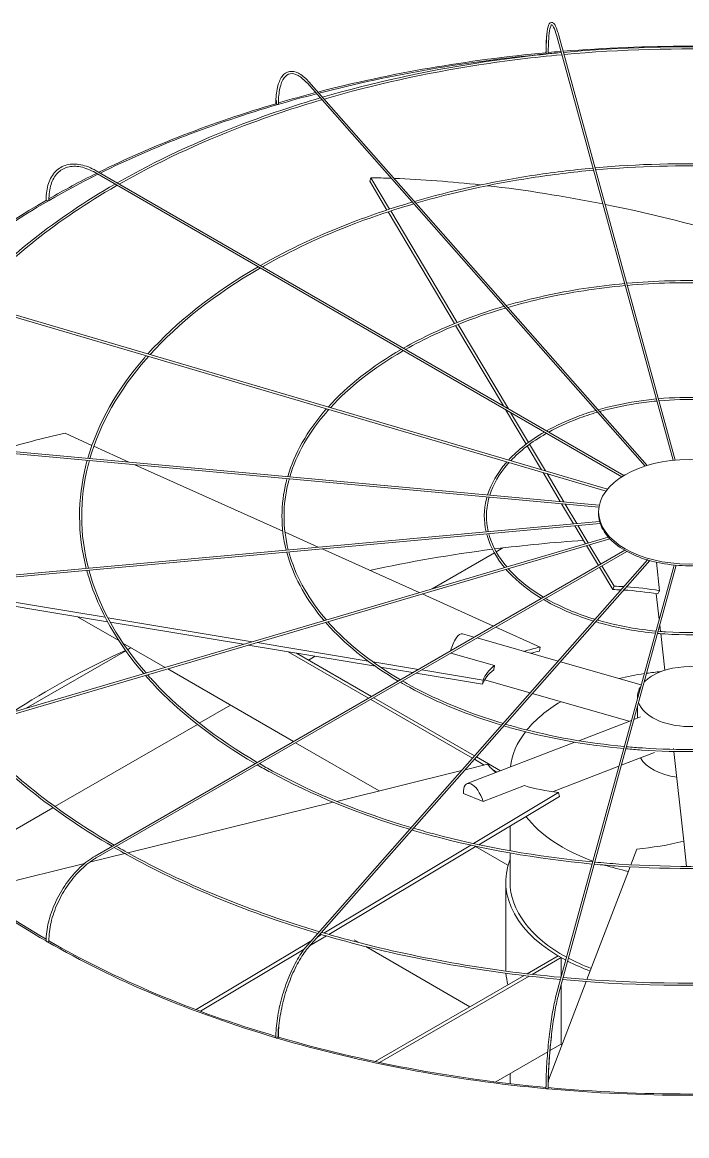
# Model space of a CAD drawing. Header units: millimetres. Extents: x -312439 to 477422, y -331570 to 212570.
# Drawn here: x 396419.5 to 396611.3, y 107646.9 to 107968.3 of the extents above; entities that cross this region are included whole.
import ezdxf

# ---------------------------------------------------------------- set-up
doc = ezdxf.new("R2010")
doc.units = ezdxf.units.MM

msp = doc.modelspace()

# ---------------------------------------------------------------- linework, layer by layer
at = {"color": 0, "linetype": 'Continuous', "lineweight": 0, "extrusion": (0, 0.816497, 0.57735)}
for p, q in [((396573.784, 107964.321), (396607.377, 107841.866)), ((396607.996, 107841.925), (396574.375, 107964.483)), ((396501.776, 107950.679), (396599.276, 107840.2)), ((396502.236, 107951.084), (396599.917, 107840.399)), ((396592.575, 107837.123), (396440.543, 107924.899)), ((396593.167, 107837.489), (396440.85, 107925.429)), ((396519.776, 107922.456), (396520.146, 107923.423)), ((396524.738, 107914.115), (396519.776, 107922.456)), ((396520.146, 107923.423), (396525.53, 107914.375)), ((396525.851, 107913.835), (396545.001, 107881.649)), ((396544.239, 107881.341), (396525.059, 107913.576)), ((396396.066, 107889.473), (396587.997, 107833.012)), ((396396.239, 107890.06), (396588.406, 107833.53)), ((396558.381, 107857.572), (396544.556, 107880.808)), ((396545.318, 107881.116), (396559.822, 107856.74)), ((396564.947, 107846.537), (396559.022, 107856.495)), ((396560.463, 107855.663), (396565.602, 107847.026)), ((396439.587, 107846.175), (396431.829, 107849.667)), ((396585.947, 107828.351), (396372.706, 107847.85)), ((396586.061, 107828.955), (396372.762, 107848.46)), ((396565.916, 107846.497), (396570.497, 107838.798)), ((396450.254, 107841.374), (396440.147, 107845.923)), ((396569.351, 107839.135), (396565.262, 107846.007)), ((396494.684, 107821.377), (396451.969, 107840.602)), ((396574.795, 107829.985), (396569.811, 107838.361)), ((396570.958, 107838.024), (396575.795, 107829.894)), ((396578.632, 107823.537), (396575.182, 107829.335)), ((396576.182, 107829.243), (396579.529, 107823.619)), ((396372.706, 107804.707), (396586.148, 107824.225)), ((396585.845, 107826.517), (396585.845, 107827.017)), ((396372.762, 107804.097), (396586.329, 107823.626)), ((396504.872, 107816.792), (396495.335, 107821.085)), ((396582.048, 107817.795), (396578.979, 107822.954)), ((396579.876, 107823.036), (396582.853, 107818.032)), ((396588.636, 107819.733), (396396.066, 107763.084)), ((396396.239, 107762.496), (396589.095, 107819.23)), ((396583.176, 107817.488), (396586.489, 107811.92)), ((396593.397, 107815.908), (396440.543, 107727.658)), ((396594.016, 107815.559), (396440.85, 107727.128)), ((396534.03, 107803.669), (396506.007, 107816.281)), ((396537.795, 107804.777), (396555.768, 107815.154)), ((396556.298, 107815.46), (396558.226, 107816.573)), ((396585.786, 107811.514), (396582.372, 107817.252)), ((396599.953, 107813.123), (396501.776, 107701.878)), ((396502.236, 107701.473), (396600.604, 107812.935)), ((396607.638, 107811.641), (396573.784, 107688.236)), ((396608.258, 107811.586), (396574.375, 107688.074)), ((396586.803, 107811.394), (396590.3, 107805.515)), ((396603.453, 107804.24), (396602.54, 107812.449)), ((396589.93, 107804.549), (396586.099, 107810.987)), ((396444.092, 107795.29), (396384.66, 107805.185)), ((396389.206, 107805.6), (396443.41, 107796.576)), ((396589.93, 107804.549), (396590.3, 107805.515)), ((396555.478, 107794.016), (396534.887, 107803.283)), ((396535.067, 107803.202), (396535.54, 107803.475)), ((396602.509, 107803.369), (396603.334, 107795.953)), ((396447.355, 107789.827), (396435.382, 107796.74)), ((396444.166, 107796.45), (396485.881, 107789.505)), ((396483.336, 107788.756), (396444.86, 107795.162)), ((396546.6, 107791.777), (396549.945, 107790.821)), ((396568.951, 107787.952), (396556.167, 107793.706)), ((396603.517, 107794.305), (396603.722, 107792.464)), ((396603.791, 107791.844), (396604.966, 107781.278)), ((396460.729, 107782.106), (396448.547, 107789.139)), ((396521.416, 107782.417), (396484.722, 107788.526)), ((396487.267, 107789.274), (396519.297, 107783.942)), ((396550.765, 107790.587), (396574.165, 107783.902)), ((396420.608, 107770.304), (396449.356, 107786.901)), ((396449.889, 107787.209), (396450.455, 107787.536)), ((396496.237, 107786.609), (396519.443, 107773.211)), ((396520.309, 107773.711), (396498.672, 107786.203)), ((396502.148, 107784.196), (396504.068, 107785.305)), ((396543.196, 107786.218), (396555.819, 107782.612)), ((396568.786, 107786.807), (396568.951, 107787.952)), ((396520.64, 107783.718), (396533.837, 107781.521)), ((396532.26, 107780.611), (396522.839, 107782.18)), ((396574.817, 107783.716), (396598.149, 107777.051)), ((396497.789, 107760.709), (396461.462, 107781.683)), ((396552.371, 107777.263), (396533.211, 107780.453)), ((396534.788, 107781.363), (396552.536, 107778.408)), ((396552.371, 107777.263), (396552.536, 107778.408)), ((396552.937, 107778.469), (396566.061, 107774.72)), ((396520.055, 107772.857), (396549.443, 107755.89)), ((396550.028, 107756.553), (396520.921, 107773.357)), ((396566.713, 107774.534), (396594.668, 107766.548)), ((396597.103, 107773.67), (396597.103, 107773.24)), ((396470.592, 107765.977), (396479.628, 107771.194)), ((396597.103, 107770.925), (396597.103, 107767.484)), ((396580.11, 107760.947), (396595.338, 107766.805)), ((396596.048, 107767.078), (396597.993, 107767.826)), ((396428.928, 107741.923), (396470.021, 107765.648)), ((396522.504, 107746.44), (396498.402, 107760.356)), ((396547.886, 107748.552), (396578.983, 107760.514)), ((396592.415, 107753.836), (396601.962, 107757.508)), ((396607.505, 107758.445), (396607.478, 107758.687)), ((396610.453, 107731.93), (396607.573, 107757.831)), ((396553.793, 107754.147), (396547.314, 107752.551)), ((396549.984, 107755.578), (396552.86, 107753.918)), ((396557.488, 107752.246), (396550.569, 107756.24)), ((396572.589, 107746.21), (396591.705, 107753.563)), ((396546.27, 107752.294), (396510.253, 107743.423)), ((396555.495, 107752.396), (396556.448, 107751.846)), ((396552.512, 107743.39), (396564.445, 107747.98)), ((396546.816, 107745.659), (396552.512, 107743.39)), ((396549.723, 107731.252), (396574.315, 107745.972)), ((396574.521, 107744.841), (396551.264, 107730.92)), ((396574.521, 107744.841), (396574.315, 107745.972)), ((396397.375, 107723.705), (396428.348, 107741.588)), ((396509.248, 107743.175), (396449.98, 107728.576)), ((396560.279, 107729.159), (396560.279, 107736.316)), ((396506.581, 107705.428), (396548.958, 107730.794)), ((396610.453, 107731.93), (396611.261, 107724.664)), ((396449.107, 107728.361), (396438.914, 107725.851)), ((396550.493, 107730.458), (396507.994, 107705.02)), ((396559.694, 107724.969), (396550.342, 107730.368)), ((396560.279, 107720.227), (396560.279, 107728.537)), ((396596.922, 107729.666), (396595.183, 107725.128)), ((396437.467, 107725.494), (396405.207, 107717.548)), ((396594.953, 107724.528), (396582.498, 107692.019)), ((396559.054, 107695.224), (396559.054, 107720.227)), ((396504.77, 107704.344), (396505.865, 107705)), ((396469.637, 107683.315), (396503.038, 107703.308)), ((396507.275, 107704.589), (396502.422, 107701.685)), ((396515.254, 107703.478), (396516.669, 107702.661)), ((396500.849, 107700.743), (396470.929, 107682.834)), ((396518.624, 107701.532), (396548.728, 107684.152)), ((396574.154, 107698.831), (396565.213, 107693.669)), ((396575.021, 107698.331), (396574.154, 107698.831)), ((396566.655, 107693.502), (396575.021, 107698.331)), ((396575.021, 107698.331), (396575.021, 107692.743)), ((396564.327, 107693.157), (396521.341, 107668.34)), ((396522.608, 107668.071), (396565.765, 107692.988)), ((396582.269, 107691.422), (396571.347, 107662.915)), ((396575.021, 107690.428), (396575.021, 107673.328)), ((396575.021, 107673.328), (396571.817, 107671.479)), ((396571.152, 107671.095), (396556.181, 107662.451)), ((396560.279, 107663.831), (396560.279, 107664.817)), ((396570.669, 107661.146), (396570.566, 107660.877))]:
    msp.add_line(p, q, dxfattribs=at)
at = {"color": 0, "linetype": 'Continuous', "lineweight": 0}
for centre, major_axis, ratio, start_param, end_param in [((396612.079, 107810.006), (-262.225, 0), 0.5773503, 4.8709744, 5.1337903), ((396612.079, 107810.006), (-261.613, 0), 0.5773503, 4.8702538, 5.1336735), ((396570.974, 107959.513), (0.306, 0), 0.5773503, 3.1415927, 3.7072911), ((396571.022, 107959.338), (0.306, 0.001), 0.5647458, 3.2969897, 4.867786), ((396571.022, 107959.338), (0.306, 0.001), 0.5647458, 4.867786, 6.2831853), ((396612.079, 107810.006), (-261.613, 0), 0.5773503, 4.8601846, 4.8693633), ((396612.079, 107810.006), (-262.225, 0), 0.5773503, 4.8542575, 4.8684283), ((396612.079, 107810.006), (-262.225, 0), 0.5773503, 4.5737285, 4.8518651), ((396612.079, 107810.006), (-261.613, 0), 0.5773503, 5.1364588, 5.1836819), ((396612.079, 107810.006), (-262.225, 0), 0.5773503, 5.1365691, 5.1818933), ((396612.079, 107810.006), (-262.225, 0), 0.5773503, 5.1849758, 5.420347), ((396612.079, 107810.006), (-261.613, 0), 0.5773503, 5.183912, 5.4201653), ((396492.993, 107944.884), (0.306, 0), 0.5773503, 3.1415927, 4.134446), ((396493.132, 107944.726), (0.306, 0.003), 0.5659728, 3.6079382, 5.1787345), ((396493.132, 107944.726), (0.306, 0.003), 0.5659728, 5.1787345, 6.2831853), ((396612.079, 107810.006), (-261.613, 0), 0.5773503, 5.4234857, 5.718128), ((396612.079, 107810.006), (-262.225, 0), 0.5773503, 5.4236595, 5.4949761), ((396612.45, 107768.289), (-236.033, 90.421), 0.5343599, 5.2814302, 5.3074736), ((396612.45, 107768.289), (-236.033, 90.421), 0.5343599, 5.1688261, 5.2776752), ((396612.45, 107768.289), (-236.033, 90.421), 0.5343599, 5.0198116, 5.1604272), ((396426.658, 107917.059), (0.306, 0), 0.5773503, 3.1415927, 4.450555), ((396612.079, 107810.006), (-262.225, 0), 0.5773503, 5.4989549, 5.7196003), ((396426.874, 107916.934), (0.306, 0.004), 0.5683066, 3.9193388, 5.4901351), ((396426.874, 107916.934), (0.306, 0.004), 0.5683066, 5.4901351, 6.2831853), ((396612.45, 107768.289), (-236.033, 90.421), 0.5343599, 4.8289255, 5.0170065), ((396612.244, 107768.467), (-250.189, 35.961), 0.3284711, 5.5638228, 5.6785471), ((396611.971, 107826.517), (-26.126, 0), 0.5773503, 0, 0.1535113), ((396611.971, 107826.517), (-26.126, 0), 0.5773503, 0.160648, 0.4676706), ((396612.079, 107668.766), (-261.613, 0), 0.5773503, 4.8296672, 4.9289778), ((396611.971, 107826.517), (-26.126, 0), 0.5773503, 0.4748072, 0.7818298), ((396612.079, 107668.766), (-261.613, 0), 0.5773503, 4.9315023, 5.0730373), ((396611.971, 107826.517), (-26.126, 0), 0.5773503, 0.7889665, 1.0959891), ((396611.971, 107826.517), (-26.126, 0), 0.5773503, 1.1031258, 1.4101484), ((396611.971, 107826.517), (-26.126, 0), 0.5773503, 1.417285, 1.7243076), ((396612.45, 107768.289), (56.639, -21.698), 0.5343599, 2.113134, 2.1658809), ((396612.45, 107768.289), (56.639, -21.698), 0.5343599, 1.92896, 2.0989228), ((396612.079, 107767.322), (-56.639, 21.698), 0.5343599, 5.2632147, 5.3074736), ((396612.079, 107767.322), (-56.639, 21.698), 0.5343599, 5.0728277, 5.2488944), ((396545.081, 107786.462), (1.518, 5.315), 0.3621096, 0, 1.5955332), ((396612.079, 107668.766), (-261.613, 0), 0.5773503, 5.3840325, 5.5566031), ((396612.079, 107668.766), (-261.613, 0), 0.5773503, 5.3759613, 5.381266), ((396612.244, 107768.467), (-60.036, 8.629), 0.3284711, 5.5638228, 5.6832782), ((396612.079, 107767.322), (-60.036, 8.629), 0.3284711, 5.5638228, 5.6281345), ((396612.244, 107768.467), (-60.036, 8.629), 0.3284711, 5.9787164, 6.2156373), ((396612.079, 107773.67), (-14.976, 0), 0.5773503, 3.6916997, 5.4977871), ((396612.079, 107767.322), (-60.036, 8.629), 0.3284711, 5.9809914, 6.2156373), ((396612.079, 107751.357), (-51.8, 0), 0.5773503, 4.9668384, 5.1151413), ((396612.079, 107773.67), (-14.976, 0), 0.5773503, 5.4977871, 5.7722245), ((396612.079, 107751.357), (-51.8, 0), 0.5773503, 4.8725497, 4.9536635), ((396612.079, 107773.67), (-14.976, 0), 0.5773503, 5.9253681, 6.3268432), ((396612.079, 107751.357), (-51.8, 0), 0.5773503, 5.5125312, 5.8454489), ((396612.079, 107773.67), (-14.976, 0), 0.5773503, 0.1968015, 2.9056449), ((396612.079, 107751.357), (-51.8, 0), 0.5773503, 5.864801, 6.2160224), ((396611.873, 107768.454), (-59.674, -10.853), 0.3443205, 0.1772511, 0.3142745), ((396612.079, 107758.762), (-14.976, 0), 0.5773503, 0.3310244, 1.3226651), ((396549.87, 107743.393), (-1.984, 5.159), 0.4527097, 4.5393785, 7.2340672), ((396611.873, 107768.454), (-59.674, -10.853), 0.3443205, 0.5921448, 0.8290657), ((396612.079, 107810.006), (-262.225, 0), 0.5773503, 0.4717795, 0.7837457), ((396612.079, 107810.006), (-261.613, 0), 0.5773503, 0.4715588, 0.781436), ((396612.079, 107751.357), (-51.8, 0), 0.5773503, 0.4237953, 1.0021877), ((396611.709, 107768.262), (-56.425, -22.248), 0.5660586, 1.0925617, 1.3294826), ((396612.079, 107720.227), (-53.025, 0), 0.5773503, 6.0678252, 7.1147249), ((396612.079, 107751.357), (-51.8, 0), 0.5773503, 1.0153625, 1.0203014), ((396612.079, 107751.357), (-51.8, 0), 0.5773503, 1.0757224, 1.2236785), ((396612.079, 107720.227), (-51.8, 0), 0.5773503, 0, 0.8158921), ((396426.658, 107703.078), (0.306, 0), 0.5773503, 3.1415927, 6.0213513), ((396612.079, 107810.006), (-262.225, 0), 0.5773503, 0.7858257, 1.0981183), ((396426.874, 107703.203), (0.306, 0.004), 0.5862544, 5.4898935, 6.2831853), ((396612.079, 107810.006), (-261.613, 0), 0.5773503, 0.7858227, 1.096892), ((396612.079, 107720.227), (-53.025, 0), 0.5773503, 0.8456372, 1.0001122), ((396612.079, 107720.227), (-51.8, 0), 0.5773503, 0.8304704, 0.9913861), ((396612.079, 107695.224), (-53.025, 0), 0.5773503, 0, 0.0255506), ((396612.079, 107695.224), (-53.025, 0), 0.5773503, 0.0459168, 0.1554998), ((396492.993, 107675.252), (-0.306, 0), 0.5773503, 0, 3.1415927), ((396612.079, 107810.006), (-262.225, 0), 0.5773503, 1.0998851, 1.4125333), ((396493.132, 107675.41), (-0.306, -0.003), 0.5885883, 2.6652649, 3.1415927), ((396612.079, 107810.006), (-261.613, 0), 0.5773503, 1.1000981, 1.4118355), ((396612.079, 107695.224), (-53.025, 0), 0.5773503, 0.7969487, 0.8037884), ((396612.079, 107663.831), (-51.8, 0), 0.5773503, 0, 0.0632109), ((396570.974, 107660.624), (-0.306, 0), 0.5773503, 0, 3.1415927), ((396612.079, 107810.006), (-262.225, 0), 0.5773503, 1.4139544, 1.727034), ((396571.022, 107660.798), (-0.306, -0.001), 0.5898153, 2.9827557, 3.1415927), ((396612.079, 107810.006), (-261.613, 0), 0.5773503, 1.41439, 1.726367)]:
    msp.add_ellipse(centre, major_axis=major_axis, ratio=ratio, start_param=start_param, end_param=end_param, dxfattribs=at)
msp.add_ellipse((396611.971, 107827.017), major_axis=(-26.126, 0), ratio=0.5773503, dxfattribs=at)
at = {"color": 3, "linetype": 'Continuous', "lineweight": 0}
msp.add_ellipse((396612.079, 107669.266), major_axis=(-262.225, 0), ratio=0.5773503, start_param=0, end_param=2.3561945, dxfattribs=at)
at = {"color": 0, "linetype": 'Continuous', "lineweight": 0}
for points, knots in [([(396570.668, 107959.513), (396570.668, 107961.216), (396570.719, 107962.733), (396570.922, 107965.252), (396571.071, 107966.251), (396571.473, 107967.673), (396571.699, 107968.188), (396572.484, 107968.304), (396572.732, 107968.156), (396573.284, 107967.571), (396573.591, 107966.916), (396574.071, 107965.534), (396574.223, 107965.037), (396574.375, 107964.483)], [4.712389, 4.712389, 4.712389, 4.712389, 5.0265482, 5.0265482, 5.3407075, 5.3407075, 5.6548668, 5.6548668, 5.8236028, 5.8236028, 6.1377621, 6.1377621, 6.2831853, 6.2831853, 6.2831853, 6.2831853]), ([(396571.049, 107965.649), (396571.04, 107965.588), (396571.031, 107965.526), (396570.88, 107964.439), (396570.785, 107963.136), (396570.722, 107960.898), (396570.713, 107960.138), (396570.716, 107959.338)], [1.10131175, 1.10131175, 1.10131175, 1.10131175, 1.12076762, 1.12076762, 1.43803566, 1.43803566, 1.5863026, 1.5863026, 1.5863026, 1.5863026]), ([(396573.784, 107964.321), (396573.466, 107965.481), (396573.147, 107966.372), (396572.591, 107967.453), (396572.341, 107967.603), (396572.315, 107967.603), (396572.11, 107967.454), (396571.758, 107966.29), (396571.613, 107965.44), (396571.403, 107963.196), (396571.341, 107961.766), (396571.328, 107959.878), (396571.327, 107959.611), (396571.328, 107959.339)], [0, 0, 0, 0, 0.3152669, 0.3152669, 0.6094726, 0.6094726, 0.9267406, 0.9267406, 1.2208373, 1.2208373, 1.5356304, 1.5356304, 1.5863402, 1.5863402, 1.5863402, 1.5863402]), ([(396575.094, 107959.546), (396567.087, 107958.809), (396559.147, 107957.832), (396535.72, 107954.206), (396520.558, 107950.858), (396506.151, 107946.647)], [5.65586592, 5.65586592, 5.65586592, 5.65586592, 5.75969853, 5.75969853, 5.96646224, 5.96646224, 5.96646224, 5.96646224]), ([(396575.259, 107958.946), (396567.182, 107958.205), (396559.172, 107957.219), (396535.851, 107953.601), (396520.855, 107950.293), (396506.599, 107946.14)], [5.65539644, 5.65539644, 5.65539644, 5.65539644, 5.76029586, 5.76029586, 5.96514032, 5.96514032, 5.96514032, 5.96514032]), ([(396648.228, 107959.602), (396640.733, 107960.28), (396633.182, 107960.748), (396608.954, 107961.564), (396592.196, 107961.093), (396575.714, 107959.602)], [5.342386, 5.342386, 5.342386, 5.342386, 5.43953692, 5.43953692, 5.65318828, 5.65318828, 5.65318828, 5.65318828]), ([(396648.064, 107959.002), (396640.545, 107959.68), (396632.97, 107960.146), (396608.851, 107960.945), (396592.229, 107960.477), (396575.878, 107959.002)], [5.34285963, 5.34285963, 5.34285963, 5.34285963, 5.44045758, 5.44045758, 5.65271466, 5.65271466, 5.65271466, 5.65271466]), ([(396492.686, 107944.884), (396492.686, 107946.599), (396492.837, 107948.148), (396493.433, 107950.774), (396493.878, 107951.852), (396495.059, 107953.437), (396495.808, 107953.943), (396497.448, 107954.228), (396498.308, 107954.054), (396500.121, 107953.134), (396501.085, 107952.348), (396502.11, 107951.225), (396502.173, 107951.155), (396502.236, 107951.084)], [4.712389, 4.712389, 4.712389, 4.712389, 5.0265482, 5.0265482, 5.3407075, 5.3407075, 5.6548668, 5.6548668, 5.9484515, 5.9484515, 6.2626108, 6.2626108, 6.2831853, 6.2831853, 6.2831853, 6.2831853]), ([(396501.776, 107950.679), (396500.862, 107951.714), (396499.954, 107952.48), (396498.271, 107953.402), (396497.505, 107953.558), (396496.164, 107953.323), (396495.567, 107952.929), (396494.54, 107951.531), (396494.123, 107950.526), (396493.571, 107948.023), (396493.431, 107946.532), (396493.437, 107944.825), (396493.438, 107944.777), (396493.438, 107944.729)], [0, 0, 0, 0, 0.3146448, 0.3146448, 0.6289116, 0.6289116, 0.9461796, 0.9461796, 1.2634477, 1.2634477, 1.5772832, 1.5772832, 1.5863402, 1.5863402, 1.5863402, 1.5863402]), ([(396505.502, 107946.457), (396497.829, 107944.196), (396490.371, 107941.691), (396470.139, 107934.003), (396457.962, 107928.295), (396446.885, 107921.945)], [5.96956861, 5.96956861, 5.96956861, 5.96956861, 6.07987049, 6.07987049, 6.27966483, 6.27966483, 6.27966483, 6.27966483]), ([(396505.95, 107945.95), (396498.176, 107943.667), (396490.625, 107941.134), (396470.474, 107933.473), (396458.448, 107927.844), (396447.498, 107921.59)], [5.96825255, 5.96825255, 5.96825255, 5.96825255, 6.08012371, 6.08012371, 6.27780239, 6.27780239, 6.27780239, 6.27780239]), ([(396492.835, 107945.739), (396492.829, 107945.534), (396492.826, 107945.327), (396492.824, 107944.988), (396492.824, 107944.857), (396492.825, 107944.726)], [7.805980691, 7.805980691, 7.805980691, 7.805980691, 7.845140151, 7.845140151, 7.869416781, 7.869416781, 7.869416781, 7.869416781]), ([(396426.352, 107917.059), (396426.352, 107918.784), (396426.588, 107920.379), (396427.522, 107923.158), (396428.22, 107924.342), (396430.019, 107926.162), (396431.117, 107926.798), (396433.585, 107927.45), (396434.952, 107927.467), (396437.816, 107926.898), (396439.316, 107926.31), (396440.823, 107925.444), (396440.836, 107925.437), (396440.85, 107925.429)], [0, 0, 0, 0, 0.3141593, 0.3141593, 0.6283185, 0.6283185, 0.9411039, 0.9411039, 1.2538555, 1.2538555, 1.5680148, 1.5680148, 1.5707963, 1.5707963, 1.5707963, 1.5707963]), ([(396440.543, 107924.899), (396439.106, 107925.729), (396437.674, 107926.289), (396434.974, 107926.824), (396433.708, 107926.799), (396431.457, 107926.186), (396430.47, 107925.598), (396428.847, 107923.905), (396428.212, 107922.796), (396427.366, 107920.149), (396427.158, 107918.611), (396427.181, 107916.938)], [4.712389, 4.712389, 4.712389, 4.712389, 5.029657, 5.029657, 5.3469251, 5.3469251, 5.6641931, 5.6641931, 5.9814611, 5.9814611, 6.2987292, 6.2987292, 6.2987292, 6.2987292]), ([(396639.085, 107926.274), (396633.502, 107926.778), (396627.876, 107927.125), (396609.758, 107927.737), (396597.205, 107927.387), (396584.857, 107926.274)], [5.34296141, 5.34296141, 5.34296141, 5.34296141, 5.43938168, 5.43938168, 5.65261288, 5.65261288, 5.65261288, 5.65261288]), ([(396638.921, 107925.674), (396633.314, 107926.177), (396627.664, 107926.523), (396609.656, 107927.119), (396597.238, 107926.771), (396585.021, 107925.674)], [5.34359392, 5.34359392, 5.34359392, 5.34359392, 5.44060854, 5.44060854, 5.65198037, 5.65198037, 5.65198037, 5.65198037]), ([(396584.237, 107926.218), (396578.252, 107925.666), (396572.315, 107924.935), (396554.8, 107922.225), (396543.461, 107919.725), (396532.684, 107916.582)], [5.65618024, 5.65618024, 5.65618024, 5.65618024, 5.75959703, 5.75959703, 5.96555925, 5.96555925, 5.96555925, 5.96555925]), ([(396584.402, 107925.618), (396578.346, 107925.062), (396572.341, 107924.322), (396554.93, 107921.62), (396543.758, 107919.16), (396533.132, 107916.075)], [5.6555551, 5.6555551, 5.6555551, 5.6555551, 5.760393, 5.760393, 5.9637948, 5.9637948, 5.9637948, 5.9637948]), ([(396532.035, 107916.392), (396526.285, 107914.697), (396520.695, 107912.82), (396505.575, 107907.075), (396496.484, 107902.819), (396488.208, 107898.086)], [5.96969757, 5.96969757, 5.96969757, 5.96969757, 6.07982614, 6.07982614, 6.27841616, 6.27841616, 6.27841616, 6.27841616]), ([(396532.482, 107915.885), (396526.632, 107914.169), (396520.949, 107912.263), (396505.91, 107906.545), (396496.971, 107902.369), (396488.822, 107897.732)], [5.96794353, 5.96794353, 5.96794353, 5.96794353, 6.08016355, 6.08016355, 6.27592849, 6.27592849, 6.27592849, 6.27592849]), ([(396593.377, 107892.901), (396589.414, 107892.534), (396585.483, 107892.05), (396573.876, 107890.255), (396566.359, 107888.603), (396559.209, 107886.526)], [5.65683386, 5.65683386, 5.65683386, 5.65683386, 5.75939254, 5.75939254, 5.96383461, 5.96383461, 5.96383461, 5.96383461]), ([(396593.541, 107892.301), (396589.508, 107891.93), (396585.508, 107891.437), (396574.007, 107889.65), (396566.656, 107888.038), (396559.657, 107886.019)], [5.65589869, 5.65589869, 5.65589869, 5.65589869, 5.76058509, 5.76058509, 5.96118261, 5.96118261, 5.96118261, 5.96118261]), ([(396629.945, 107892.957), (396626.272, 107893.286), (396622.571, 107893.514), (396610.562, 107893.921), (396602.212, 107893.692), (396593.996, 107892.957)], [5.34408303, 5.34408303, 5.34408303, 5.34408303, 5.43906993, 5.43906993, 5.65149126, 5.65149126, 5.65149126, 5.65149126]), ([(396629.781, 107892.357), (396626.084, 107892.686), (396622.36, 107892.912), (396610.459, 107893.303), (396602.245, 107893.076), (396594.161, 107892.357)], [5.34503474, 5.34503474, 5.34503474, 5.34503474, 5.44090812, 5.44090812, 5.65053954, 5.65053954, 5.65053954, 5.65053954]), ([(396558.56, 107886.336), (396554.735, 107885.209), (396551.017, 107883.959), (396541.007, 107880.157), (396535, 107877.352), (396529.522, 107874.234)], [5.97003164, 5.97003164, 5.97003164, 5.97003164, 6.07973571, 6.07973571, 6.27604568, 6.27604568, 6.27604568, 6.27604568]), ([(396559.007, 107885.83), (396555.083, 107884.68), (396551.271, 107883.402), (396541.343, 107879.626), (396535.487, 107876.901), (396530.137, 107873.879)], [5.96740299, 5.96740299, 5.96740299, 5.96740299, 6.08024114, 6.08024114, 6.27230164, 6.27230164, 6.27230164, 6.27230164]), ([(396455.272, 107872.056), (396455.096, 107871.856), (396454.921, 107871.656), (396446.827, 107862.344), (396441.291, 107852.532), (396438.395, 107842.458)], [0.31368489, 0.31368489, 0.31368489, 0.31368489, 0.32029533, 0.32029533, 0.62093354, 0.62093354, 0.62093354, 0.62093354]), ([(396455.922, 107871.865), (396455.698, 107871.613), (396455.476, 107871.361), (396447.39, 107862.072), (396441.899, 107852.359), (396439.016, 107842.401)], [0.31130083, 0.31130083, 0.31130083, 0.31130083, 0.31970361, 0.31970361, 0.61980435, 0.61980435, 0.61980435, 0.61980435]), ([(396602.517, 107859.584), (396600.576, 107859.402), (396598.652, 107859.164), (396592.954, 107858.286), (396589.257, 107857.48), (396585.734, 107856.47)], [5.65878241, 5.65878241, 5.65878241, 5.65878241, 5.75876753, 5.75876753, 5.95869527, 5.95869527, 5.95869527, 5.95869527]), ([(396620.806, 107859.64), (396619.043, 107859.795), (396617.267, 107859.903), (396611.366, 107860.106), (396607.219, 107859.997), (396603.136, 107859.64)], [5.34742678, 5.34742678, 5.34742678, 5.34742678, 5.43812478, 5.43812478, 5.64814751, 5.64814751, 5.64814751, 5.64814751]), ([(396620.641, 107859.04), (396618.854, 107859.194), (396617.056, 107859.301), (396611.263, 107859.488), (396607.252, 107859.381), (396603.301, 107859.04)], [5.34934775, 5.34934775, 5.34934775, 5.34934775, 5.44178794, 5.44178794, 5.64622654, 5.64622654, 5.64622654, 5.64622654]), ([(396507.33, 107856.742), (396507.205, 107856.601), (396507.081, 107856.459), (396501.733, 107850.304), (396498.059, 107843.831), (396496.104, 107837.181)], [0.31344956, 0.31344956, 0.31344956, 0.31344956, 0.32044212, 0.32044212, 0.61727915, 0.61727915, 0.61727915, 0.61727915]), ([(396507.98, 107856.551), (396507.807, 107856.357), (396507.636, 107856.164), (396502.297, 107850.032), (396498.667, 107843.658), (396496.726, 107837.124)], [0.30986952, 0.30986952, 0.30986952, 0.30986952, 0.31955549, 0.31955549, 0.6155298, 0.6155298, 0.6155298, 0.6155298]), ([(396585.085, 107856.281), (396583.186, 107855.72), (396581.34, 107855.099), (396576.439, 107853.238), (396573.516, 107851.883), (396570.837, 107850.38)], [5.97102709, 5.97102709, 5.97102709, 5.97102709, 6.0794509, 6.0794509, 6.26898955, 6.26898955, 6.26898955, 6.26898955]), ([(396602.681, 107858.984), (396600.671, 107858.798), (396598.677, 107858.551), (396593.085, 107857.681), (396589.554, 107856.915), (396586.184, 107855.961)], [5.65692719, 5.65692719, 5.65692719, 5.65692719, 5.76114351, 5.76114351, 5.95335964, 5.95335964, 5.95335964, 5.95335964]), ([(396585.532, 107855.774), (396583.533, 107855.191), (396581.593, 107854.542), (396576.775, 107852.708), (396574.004, 107851.432), (396571.455, 107850.024)], [5.96578422, 5.96578422, 5.96578422, 5.96578422, 6.08045705, 6.08045705, 6.26142742, 6.26142742, 6.26142742, 6.26142742]), ([(396438.226, 107841.859), (396438.101, 107841.407), (396437.981, 107840.955), (396435.369, 107830.631), (396435.401, 107820.54), (396437.96, 107810.674)], [0.62689443, 0.62689443, 0.62689443, 0.62689443, 0.64035432, 0.64035432, 0.93404611, 0.93404611, 0.93404611, 0.93404611]), ([(396438.846, 107841.802), (396438.718, 107841.343), (396438.596, 107840.884), (396435.979, 107830.593), (396436.013, 107820.555), (396438.578, 107810.73)], [0.62582334, 0.62582334, 0.62582334, 0.62582334, 0.63964072, 0.63964072, 0.93502054, 0.93502054, 0.93502054, 0.93502054]), ([(396559.388, 107841.428), (396559.315, 107841.345), (396559.242, 107841.262), (396556.639, 107838.263), (396554.828, 107835.129), (396553.817, 107831.904)], [0.31275087, 0.31275087, 0.31275087, 0.31275087, 0.32087906, 0.32087906, 0.60646372, 0.60646372, 0.60646372, 0.60646372]), ([(396560.038, 107841.236), (396559.917, 107841.102), (396559.797, 107840.967), (396557.204, 107837.992), (396555.437, 107834.957), (396554.442, 107831.847)], [0.30556743, 0.30556743, 0.30556743, 0.30556743, 0.31911145, 0.31911145, 0.60263629, 0.60263629, 0.60263629, 0.60263629]), ([(396495.932, 107836.582), (396495.843, 107836.26), (396495.757, 107835.938), (396494.032, 107829.109), (396494.029, 107822.458), (396495.669, 107815.951)], [0.62618978, 0.62618978, 0.62618978, 0.62618978, 0.64052907, 0.64052907, 0.92987427, 0.92987427, 0.92987427, 0.92987427]), ([(396496.553, 107836.525), (396496.46, 107836.196), (396496.372, 107835.866), (396494.642, 107829.071), (396494.641, 107822.473), (396496.287, 107816.007)], [0.62457061, 0.62457061, 0.62457061, 0.62457061, 0.6394598, 0.6394598, 0.93127617, 0.93127617, 0.93127617, 0.93127617]), ([(396553.639, 107831.305), (396553.585, 107831.113), (396553.534, 107830.921), (396552.694, 107827.587), (396552.66, 107824.376), (396553.385, 107821.229)], [0.62410482, 0.62410482, 0.62410482, 0.62410482, 0.64104385, 0.64104385, 0.91753144, 0.91753144, 0.91753144, 0.91753144]), ([(396554.26, 107831.248), (396554.202, 107831.049), (396554.148, 107830.849), (396553.305, 107827.549), (396553.272, 107824.39), (396554, 107821.285)], [0.62079185, 0.62079185, 0.62079185, 0.62079185, 0.63891194, 0.63891194, 0.91997787, 0.91997787, 0.91997787, 0.91997787]), ([(396554.151, 107820.684), (396554.22, 107820.425), (396554.294, 107820.168), (396555.31, 107816.871), (396556.982, 107813.901), (396559.333, 107811.113)], [0.93813971, 0.93813971, 0.93813971, 0.93813971, 0.96156851, 0.96156851, 1.23828559, 1.23828559, 1.23828559, 1.23828559]), ([(396553.533, 107820.627), (396553.602, 107820.363), (396553.676, 107820.099), (396554.691, 107816.747), (396556.359, 107813.74), (396558.692, 107810.924)], [0.93516687, 0.93516687, 0.93516687, 0.93516687, 0.95843835, 0.95843835, 1.2316048, 1.2316048, 1.2316048, 1.2316048]), ([(396495.825, 107815.35), (396495.948, 107814.891), (396496.079, 107814.433), (396498.157, 107807.602), (396501.676, 107801.397), (396506.626, 107795.608)], [0.93878416, 0.93878416, 0.93878416, 0.93878416, 0.9592157, 0.9592157, 1.24402203, 1.24402203, 1.24402203, 1.24402203]), ([(396496.444, 107815.407), (396496.567, 107814.954), (396496.697, 107814.502), (396498.777, 107807.727), (396502.3, 107801.559), (396507.271, 107795.797)], [0.94031776, 0.94031776, 0.94031776, 0.94031776, 0.96078603, 0.96078603, 1.24747633, 1.24747633, 1.24747633, 1.24747633]), ([(396438.119, 107810.073), (396438.295, 107809.42), (396438.483, 107808.767), (396441.623, 107798.457), (396446.994, 107789.054), (396454.566, 107780.293)], [0.94000678, 0.94000678, 0.94000678, 0.94000678, 0.95947637, 0.95947637, 1.24820492, 1.24820492, 1.24820492, 1.24820492]), ([(396438.738, 107810.13), (396438.914, 107809.482), (396439.101, 107808.836), (396442.243, 107798.583), (396447.619, 107789.217), (396455.211, 107780.483)], [0.94103976, 0.94103976, 0.94103976, 0.94103976, 0.9605244, 0.9605244, 1.25053309, 1.25053309, 1.25053309, 1.25053309]), ([(396559.124, 107810.413), (396559.371, 107810.128), (396559.624, 107809.845), (396562.43, 107806.813), (396565.625, 107804.27), (396569.35, 107802.025)], [1.24820371, 1.24820371, 1.24820371, 1.24820371, 1.27608724, 1.27608724, 1.54927756, 1.54927756, 1.54927756, 1.54927756]), ([(396559.771, 107810.603), (396560.024, 107810.316), (396560.284, 107810.031), (396563.082, 107807.063), (396566.256, 107804.574), (396569.957, 107802.375)], [1.2552022, 1.2552022, 1.2552022, 1.2552022, 1.28394226, 1.28394226, 1.55644282, 1.55644282, 1.55644282, 1.55644282]), ([(396569.953, 107801.666), (396570.403, 107801.403), (396570.859, 107801.144), (396575.223, 107798.751), (396579.628, 107796.923), (396584.375, 107795.472)], [1.5639266, 1.5639266, 1.5639266, 1.5639266, 1.59638594, 1.59638594, 1.86940636, 1.86940636, 1.86940636, 1.86940636]), ([(396570.565, 107802.019), (396571.011, 107801.762), (396571.464, 107801.509), (396575.78, 107799.175), (396580.132, 107797.392), (396584.821, 107795.977)], [1.5712561, 1.5712561, 1.5712561, 1.5712561, 1.60358263, 1.60358263, 1.87454698, 1.87454698, 1.87454698, 1.87454698]), ([(396602.953, 107803.296), (396603.058, 107803.57), (396603.198, 107803.848), (396603.398, 107804.159), (396603.425, 107804.2), (396603.453, 107804.24)], [0, 0, 0, 0, 1.7008868, 1.7008868, 1.9577529, 1.9577529, 1.9577529, 1.9577529]), ([(396507.066, 107795.099), (396507.519, 107794.58), (396507.984, 107794.064), (396513.694, 107787.922), (396520.305, 107782.728), (396528.032, 107778.17)], [1.2523872, 1.2523872, 1.2523872, 1.2523872, 1.27803342, 1.27803342, 1.55997281, 1.55997281, 1.55997281, 1.55997281]), ([(396507.713, 107795.289), (396508.173, 107794.768), (396508.644, 107794.25), (396514.347, 107788.174), (396520.937, 107783.034), (396528.641, 107778.522)], [1.2559207, 1.2559207, 1.2559207, 1.2559207, 1.28197401, 1.28197401, 1.56361702, 1.56361702, 1.56361702, 1.56361702]), ([(396585.021, 107795.278), (396585.642, 107795.093), (396586.27, 107794.915), (396591.768, 107793.425), (396596.946, 107792.493), (396602.245, 107791.981)], [1.88173801, 1.88173801, 1.88173801, 1.88173801, 1.91726722, 1.91726722, 2.19052772, 2.19052772, 2.19052772, 2.19052772]), ([(396585.468, 107795.785), (396586.09, 107795.602), (396586.718, 107795.427), (396592.13, 107793.98), (396597.211, 107793.077), (396602.409, 107792.581)], [1.88697171, 1.88697171, 1.88697171, 1.88697171, 1.922693, 1.922693, 2.19235404, 2.19235404, 2.19235404, 2.19235404]), ([(396602.864, 107791.924), (396603.58, 107791.859), (396604.298, 107791.802), (396610.351, 107791.387), (396615.771, 107791.445), (396621.078, 107791.924)], [2.20116261, 2.20116261, 2.20116261, 2.20116261, 2.23802396, 2.23802396, 2.51122637, 2.51122637, 2.51122637, 2.51122637]), ([(396603.029, 107792.524), (396603.779, 107792.457), (396604.533, 107792.398), (396610.478, 107792.004), (396615.75, 107792.064), (396620.913, 107792.524)], [2.2030547, 2.2030547, 2.2030547, 2.2030547, 2.24193573, 2.24193573, 2.50933428, 2.50933428, 2.50933428, 2.50933428]), ([(396555.819, 107782.612), (396555.807, 107782.558), (396555.796, 107782.505), (396555.713, 107782.099), (396555.654, 107781.754), (396555.607, 107781.43)], [52.4705624, 52.4705624, 52.4705624, 52.4705624, 52.7274285, 52.7274285, 54.4283153, 54.4283153, 54.4283153, 54.4283153]), ([(396455.008, 107779.785), (396455.668, 107779.031), (396456.344, 107778.283), (396464.958, 107769.032), (396474.986, 107761.188), (396486.717, 107754.316)], [1.25379638, 1.25379638, 1.25379638, 1.25379638, 1.27868669, 1.27868669, 1.5635663, 1.5635663, 1.5635663, 1.5635663]), ([(396455.656, 107779.975), (396456.322, 107779.22), (396457.004, 107778.469), (396465.611, 107769.284), (396475.619, 107761.494), (396487.328, 107754.669)], [1.25615972, 1.25615972, 1.25615972, 1.25615972, 1.28131662, 1.28131662, 1.56600951, 1.56600951, 1.56600951, 1.56600951]), ([(396528.64, 107777.813), (396529.492, 107777.318), (396530.357, 107776.831), (396539.171, 107772.013), (396548.158, 107768.321), (396557.849, 107765.415)], [1.56734097, 1.56734097, 1.56734097, 1.56734097, 1.5981909, 1.5981909, 1.87714164, 1.87714164, 1.87714164, 1.87714164]), ([(396529.252, 107778.167), (396530.1, 107777.677), (396530.961, 107777.195), (396539.728, 107772.438), (396548.662, 107768.791), (396558.295, 107765.921)], [1.57102631, 1.57102631, 1.57102631, 1.57102631, 1.60180119, 1.60180119, 1.87974458, 1.87974458, 1.87974458, 1.87974458]), ([(396402.958, 107764.473), (396403.822, 107763.489), (396404.707, 107762.511), (396416.225, 107750.151), (396429.674, 107739.655), (396445.413, 107730.47)], [1.25457919, 1.25457919, 1.25457919, 1.25457919, 1.27901417, 1.27901417, 1.56542833, 1.56542833, 1.56542833, 1.56542833]), ([(396403.606, 107764.664), (396404.476, 107763.677), (396405.367, 107762.697), (396416.878, 107750.403), (396430.307, 107739.961), (396446.024, 107730.822)], [1.25635494, 1.25635494, 1.25635494, 1.25635494, 1.28098769, 1.28098769, 1.56726607, 1.56726607, 1.56726607, 1.56726607]), ([(396558.496, 107765.222), (396559.726, 107764.859), (396560.967, 107764.508), (396572.011, 107761.525), (396582.437, 107759.667), (396593.105, 107758.664)], [1.88333864, 1.88333864, 1.88333864, 1.88333864, 1.91863403, 1.91863403, 2.19480098, 2.19480098, 2.19480098, 2.19480098]), ([(396558.943, 107765.729), (396560.174, 107765.368), (396561.415, 107765.019), (396572.373, 107762.081), (396582.702, 107760.251), (396593.269, 107759.264)], [1.88596498, 1.88596498, 1.88596498, 1.88596498, 1.92135596, 1.92135596, 2.19572889, 2.19572889, 2.19572889, 2.19572889]), ([(396593.724, 107758.607), (396595.227, 107758.47), (396596.734, 107758.351), (396608.865, 107757.526), (396619.655, 107757.647), (396630.218, 107758.607)], [2.20014358, 2.20014358, 2.20014358, 2.20014358, 2.23901367, 2.23901367, 2.5122454, 2.5122454, 2.5122454, 2.5122454]), ([(396593.889, 107759.207), (396595.426, 107759.068), (396596.969, 107758.947), (396608.992, 107758.144), (396619.633, 107758.266), (396630.053, 107759.207)], [2.20108803, 2.20108803, 2.20108803, 2.20108803, 2.24097619, 2.24097619, 2.51130095, 2.51130095, 2.51130095, 2.51130095]), ([(396487.326, 107753.961), (396488.581, 107753.234), (396489.854, 107752.517), (396503.119, 107745.276), (396516.688, 107739.72), (396531.324, 107735.359)], [1.56848817, 1.56848817, 1.56848817, 1.56848817, 1.5987935, 1.5987935, 1.87973748, 1.87973748, 1.87973748, 1.87973748]), ([(396487.939, 107754.315), (396489.189, 107753.593), (396490.458, 107752.882), (396503.676, 107745.701), (396517.193, 107740.19), (396531.77, 107735.865)], [1.57094967, 1.57094967, 1.57094967, 1.57094967, 1.60120298, 1.60120298, 1.88148008, 1.88148008, 1.88148008, 1.88148008]), ([(396531.971, 107735.167), (396533.81, 107734.624), (396535.664, 107734.101), (396552.254, 107729.626), (396567.929, 107726.841), (396583.965, 107725.347)], [1.8838758, 1.8838758, 1.8838758, 1.8838758, 1.91908947, 1.91908947, 2.1962344, 2.1962344, 2.1962344, 2.1962344]), ([(396532.418, 107735.673), (396534.257, 107735.133), (396536.112, 107734.612), (396552.616, 107730.181), (396568.194, 107727.425), (396584.129, 107725.947)], [1.88562881, 1.88562881, 1.88562881, 1.88562881, 1.92090607, 1.92090607, 2.19685631, 2.19685631, 2.19685631, 2.19685631]), ([(396426.352, 107703.078), (396426.352, 107704.803), (396426.588, 107706.658), (396427.507, 107710.453), (396428.189, 107712.393), (396429.933, 107716.171), (396430.994, 107718.01), (396433.395, 107721.409), (396434.733, 107722.97), (396437.561, 107725.663), (396439.049, 107726.796), (396440.543, 107727.658)], [0, 0, 0, 0, 0.3141593, 0.3141593, 0.6283185, 0.6283185, 0.9424778, 0.9424778, 1.2566371, 1.2566371, 1.5707963, 1.5707963, 1.5707963, 1.5707963]), ([(396446.023, 107730.115), (396447.676, 107729.157), (396449.354, 107728.214), (396467.069, 107718.549), (396485.223, 107711.128), (396504.807, 107705.312)], [1.56912341, 1.56912341, 1.56912341, 1.56912341, 1.59909496, 1.59909496, 1.88107719, 1.88107719, 1.88107719, 1.88107719]), ([(396446.635, 107730.468), (396448.285, 107729.516), (396449.959, 107728.578), (396467.626, 107718.975), (396485.729, 107711.599), (396505.254, 107705.818)], [1.57097144, 1.57097144, 1.57097144, 1.57097144, 1.60090305, 1.60090305, 1.88238695, 1.88238695, 1.88238695, 1.88238695]), ([(396440.85, 107727.128), (396439.412, 107726.298), (396437.969, 107725.199), (396435.222, 107722.572), (396433.919, 107721.044), (396431.586, 107717.714), (396430.557, 107715.912), (396428.876, 107712.218), (396428.225, 107710.326), (396427.366, 107706.643), (396427.158, 107704.853), (396427.181, 107703.207)], [4.712389, 4.712389, 4.712389, 4.712389, 5.029657, 5.029657, 5.3469251, 5.3469251, 5.6641931, 5.6641931, 5.9814611, 5.9814611, 6.2987292, 6.2987292, 6.2987292, 6.2987292]), ([(396584.584, 107725.29), (396586.874, 107725.082), (396589.17, 107724.899), (396607.377, 107723.665), (396623.538, 107723.85), (396639.358, 107725.29)], [2.19980176, 2.19980176, 2.19980176, 2.19980176, 2.23934285, 2.23934285, 2.51258722, 2.51258722, 2.51258722, 2.51258722]), ([(396584.749, 107725.89), (396587.073, 107725.679), (396589.405, 107725.496), (396607.504, 107724.283), (396623.516, 107724.469), (396639.193, 107725.89)], [2.20043103, 2.20043103, 2.20043103, 2.20043103, 2.24065263, 2.24065263, 2.51195795, 2.51195795, 2.51195795, 2.51195795]), ([(396505.454, 107705.12), (396507.898, 107704.4), (396510.364, 107703.704), (396532.497, 107697.737), (396553.422, 107694.026), (396574.828, 107692.041)], [1.88418355, 1.88418355, 1.88418355, 1.88418355, 1.91931715, 1.91931715, 2.19696607, 2.19696607, 2.19696607, 2.19696607]), ([(396505.902, 107705.627), (396508.346, 107704.909), (396510.812, 107704.216), (396532.859, 107698.293), (396553.687, 107694.611), (396574.993, 107692.641)], [1.88549918, 1.88549918, 1.88549918, 1.88549918, 1.92068034, 1.92068034, 2.19743376, 2.19743376, 2.19743376, 2.19743376]), ([(396492.686, 107675.252), (396492.686, 107676.968), (396492.837, 107678.849), (396493.425, 107682.765), (396493.861, 107684.799), (396494.977, 107688.826), (396495.656, 107690.818), (396497.193, 107694.567), (396498.05, 107696.325), (396499.862, 107699.436), (396500.816, 107700.79), (396501.776, 107701.878)], [4.712389, 4.712389, 4.712389, 4.712389, 5.0265482, 5.0265482, 5.3407075, 5.3407075, 5.6548668, 5.6548668, 5.969026, 5.969026, 6.2831853, 6.2831853, 6.2831853, 6.2831853]), ([(396502.236, 107701.473), (396501.321, 107700.437), (396500.401, 107699.133), (396498.64, 107696.106), (396497.8, 107694.382), (396496.295, 107690.696), (396495.63, 107688.735), (396494.543, 107684.775), (396494.121, 107682.777), (396493.562, 107678.945), (396493.426, 107677.112), (396493.438, 107675.441), (396493.438, 107675.427), (396493.438, 107675.412)], [0, 0, 0, 0, 0.3146448, 0.3146448, 0.6317673, 0.6317673, 0.9490354, 0.9490354, 1.2663034, 1.2663034, 1.5835715, 1.5835715, 1.5863402, 1.5863402, 1.5863402, 1.5863402]), ([(396575.612, 107692.584), (396578.722, 107692.302), (396581.841, 107692.056), (396606.016, 107690.434), (396627.398, 107690.683), (396648.33, 107692.584)], [2.20011555, 2.20011555, 2.20011555, 2.20011555, 2.24049017, 2.24049017, 2.51227343, 2.51227343, 2.51227343, 2.51227343]), ([(396575.448, 107691.984), (396578.522, 107691.704), (396581.607, 107691.459), (396605.889, 107689.816), (396627.419, 107690.064), (396648.494, 107691.984)], [2.19964371, 2.19964371, 2.19964371, 2.19964371, 2.23950729, 2.23950729, 2.51274527, 2.51274527, 2.51274527, 2.51274527]), ([(396570.668, 107660.624), (396570.668, 107662.327), (396570.719, 107664.217), (396570.921, 107668.188), (396571.071, 107670.268), (396571.454, 107674.416), (396571.687, 107676.484), (396572.214, 107680.407), (396572.508, 107682.261), (396573.129, 107685.578), (396573.456, 107687.039), (396573.784, 107688.236)], [4.712389, 4.712389, 4.712389, 4.712389, 5.0265482, 5.0265482, 5.3407075, 5.3407075, 5.6548668, 5.6548668, 5.969026, 5.969026, 6.2831853, 6.2831853, 6.2831853, 6.2831853]), ([(396574.375, 107688.074), (396574.057, 107686.914), (396573.737, 107685.483), (396573.126, 107682.217), (396572.835, 107680.38), (396572.315, 107676.491), (396572.085, 107674.441), (396571.709, 107670.331), (396571.564, 107668.273), (396571.371, 107664.355), (396571.324, 107662.496), (396571.328, 107660.82), (396571.328, 107660.81), (396571.328, 107660.799)], [0, 0, 0, 0, 0.3152669, 0.3152669, 0.6325349, 0.6325349, 0.949803, 0.949803, 1.267071, 1.267071, 1.584339, 1.584339, 1.5863402, 1.5863402, 1.5863402, 1.5863402]), ([(396571.28, 107660.624), (396571.28, 107662.315), (396571.331, 107664.195), (396571.532, 107668.148), (396571.681, 107670.22), (396571.996, 107673.635), (396572.139, 107674.981), (396572.296, 107676.297)], [4.71238898, 4.71238898, 4.71238898, 4.71238898, 5.02654825, 5.02654825, 5.34070751, 5.34070751, 5.54584713, 5.54584713, 5.54584713, 5.54584713])]:
    msp.add_open_spline(points, degree=3, knots=knots, dxfattribs=at)
for points in [[(396446.271, 107921.592), (396429.174, 107911.717), (396414.742, 107900.302), (396403.656, 107887.878)], [(396446.606, 107921.078), (396429.644, 107911.285), (396415.321, 107899.976), (396404.307, 107887.687)], [(396446.884, 107921.238), (396446.791, 107921.185), (396446.699, 107921.131), (396446.606, 107921.078)], [(396487.594, 107897.734), (396474.823, 107890.358), (396464.031, 107881.837), (396455.723, 107872.562)], [(396487.92, 107897.214), (396475.288, 107889.921), (396464.609, 107881.509), (396456.374, 107872.37)], [(396488.207, 107897.38), (396488.111, 107897.325), (396488.015, 107897.269), (396487.92, 107897.214)], [(396528.907, 107873.881), (396520.463, 107869.004), (396513.311, 107863.375), (396507.782, 107857.247)], [(396529.233, 107873.362), (396520.927, 107868.567), (396513.89, 107863.047), (396508.434, 107857.055)], [(396529.52, 107873.528), (396529.424, 107873.472), (396529.328, 107873.417), (396529.233, 107873.362)], [(396570.221, 107850.029), (396566.102, 107847.649), (396562.592, 107844.912), (396559.844, 107841.932)], [(396570.834, 107849.675), (396570.738, 107849.62), (396570.642, 107849.565), (396570.546, 107849.51)], [(396570.546, 107849.51), (396566.567, 107847.213), (396563.173, 107844.585), (396560.5, 107841.739)], [(396493.299, 107675.252), (396493.299, 107676.193), (396493.345, 107677.187), (396493.437, 107678.219)]]:
    msp.add_open_spline(points, degree=3, dxfattribs=at)

doc.saveas('drawing.dxf')
